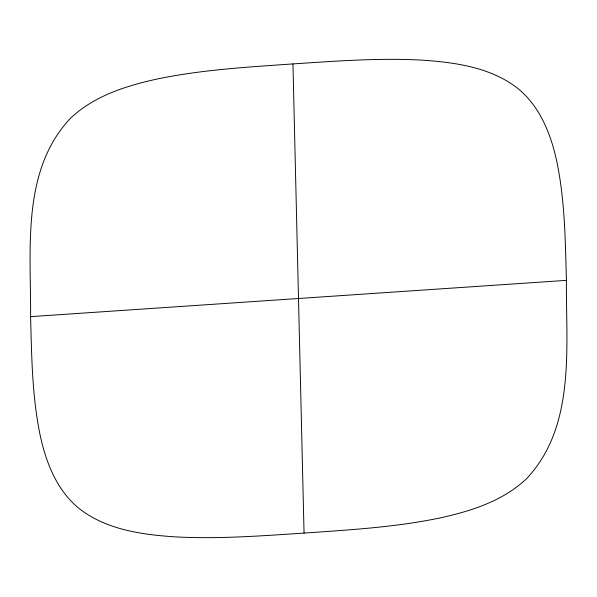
<?xml version="1.0" encoding="UTF-8"?>
<svg xmlns="http://www.w3.org/2000/svg" width="597" height="597" viewBox="0 0 597 597"><rect width="100%" height="100%" fill="white"/><g stroke="black" fill="none" stroke-linecap="round" stroke-linejoin="round"><path stroke-width="0.9" d="M292.948 63.909C247.628 67.103 202.04 69.707 157.451 78.953C126.363 85.752 94.259 95.811 70.618 118.124C20.91 170.66 31.134 250.27 30.589 316.641C31.678 356.178 32.044 396.072 40.096 434.952C45.969 462.608 57.066 491.07 79.871 509.114C107.035 529.912 142.399 534.688 175.563 536.897C218.42 539.173 261.307 535.882 304.052 533.091C349.372 529.897 394.96 527.293 439.549 518.047C470.637 511.248 502.741 501.189 526.382 478.876C576.09 426.34 565.866 346.73 566.411 280.359C565.322 240.822 564.956 200.928 556.904 162.048C551.031 134.392 539.934 105.93 517.129 87.886C489.965 67.088 454.601 62.312 421.437 60.103C378.58 57.827 335.693 61.118 292.948 63.909L304.052 533.091M30.589 316.641L566.411 280.359"/></g></svg>
